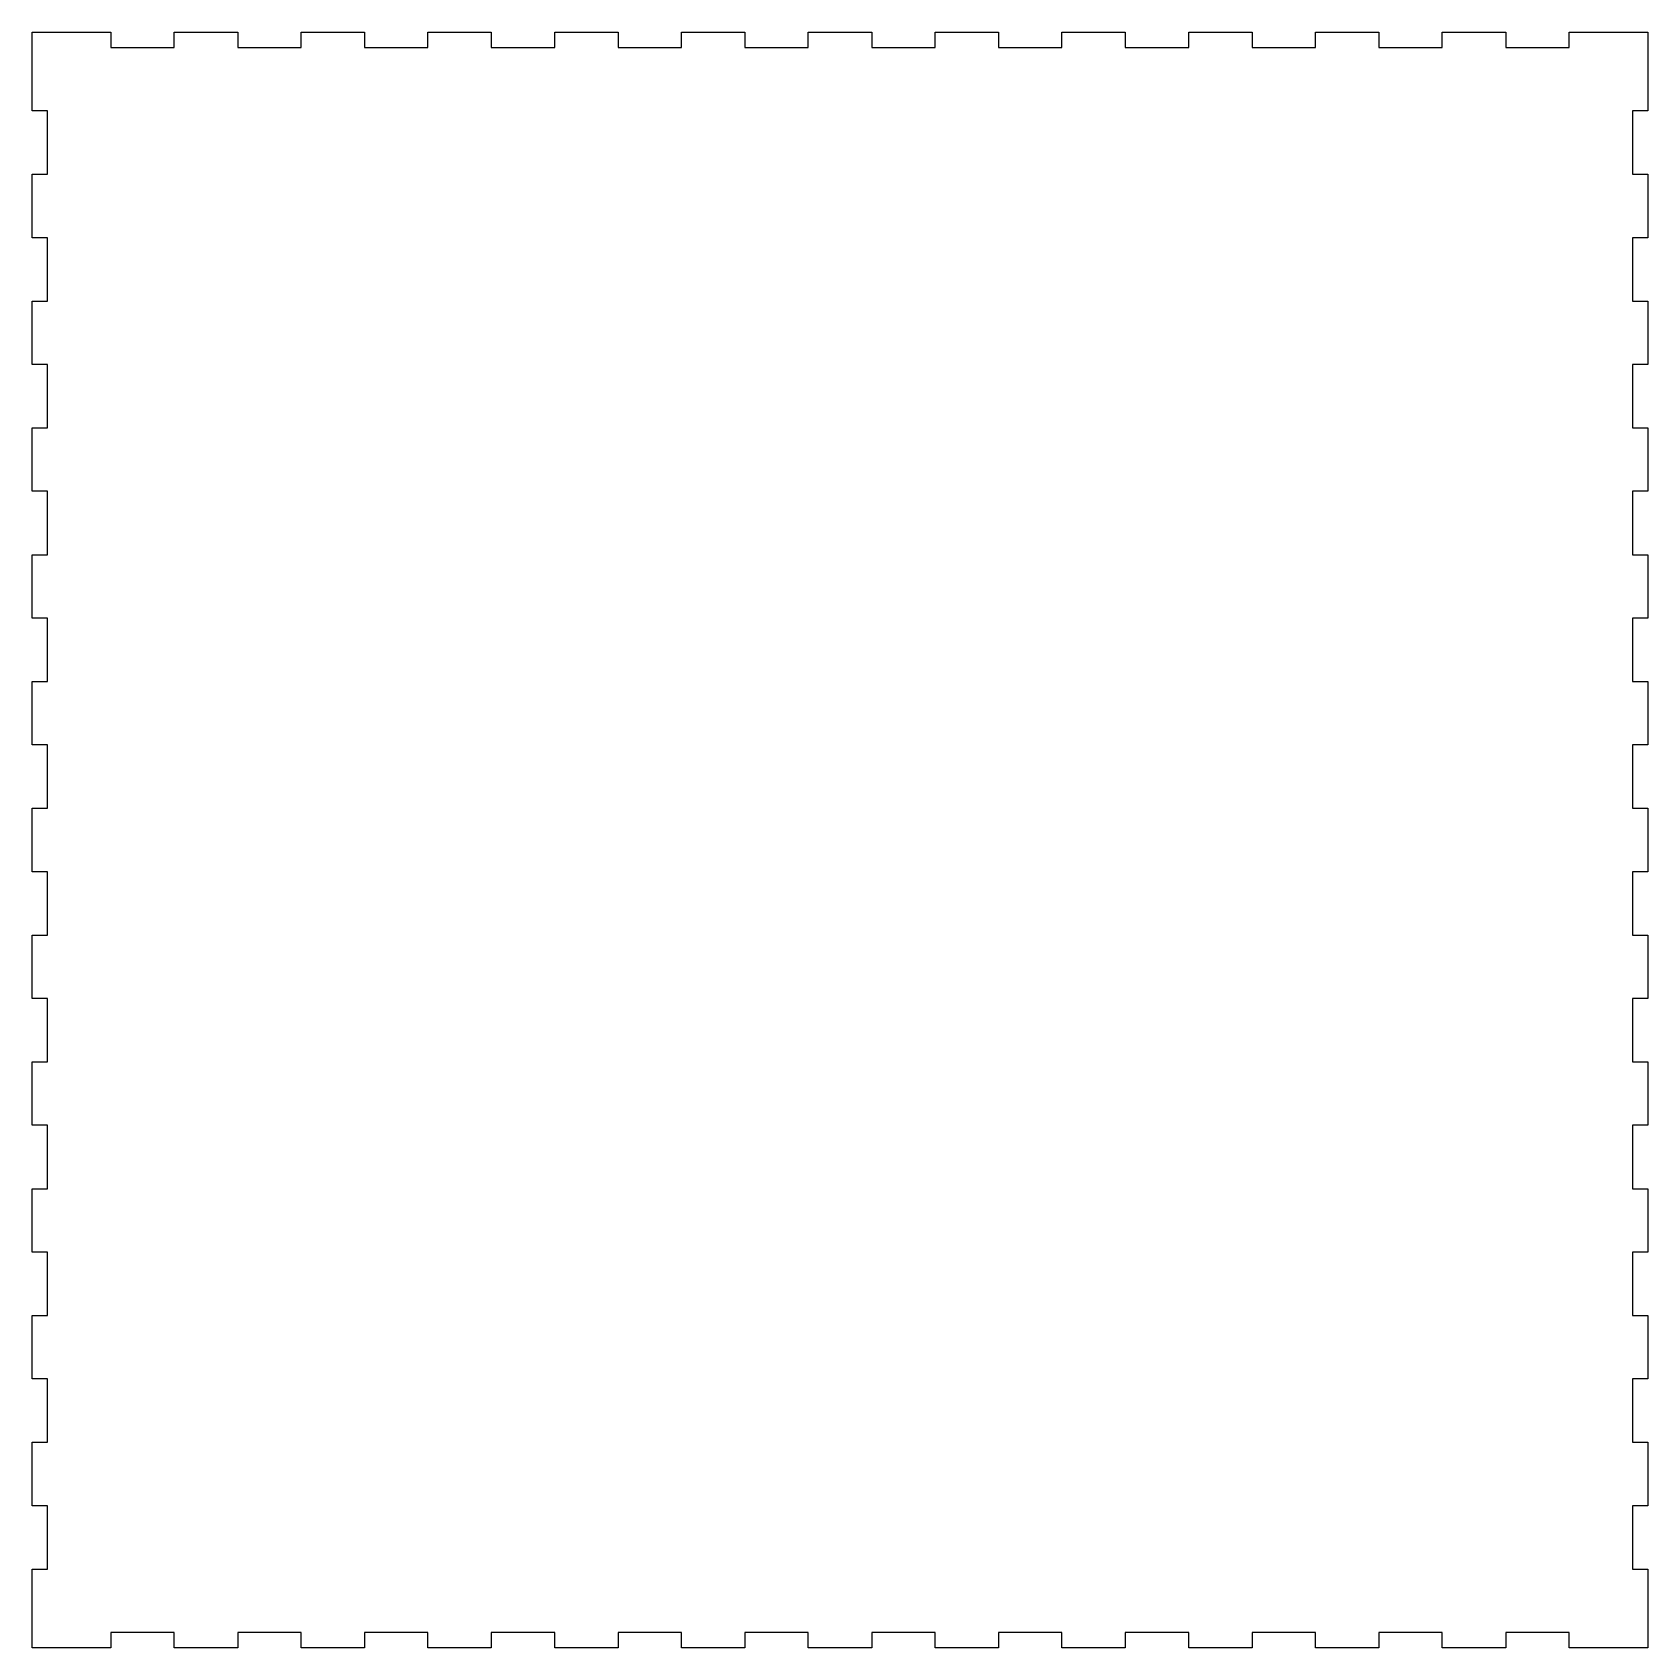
# Model space of a CAD drawing. Extents: x -298 to 298, y 1 to 596.
import ezdxf

# ---------------------------------------------------------------- set-up
doc = ezdxf.new("R2010")
doc.units = 0

msp = doc.modelspace()

# ---------------------------------------------------------------- linework, layer by layer
at = {"layer": '1', "color": 1}
for p, q in [((-297.7, 567.432, 149.35), (-297.7, 596.4, 149.35)), ((-297.7, 596.4, 149.35), (-268.732, 596.4, 149.35)), ((-268.732, 596.4, 149.35), (-268.732, 590.8, 149.35)), ((-245.364, 590.8, 149.35), (-245.364, 596.4, 149.35)), ((-245.364, 596.4, 149.35), (-221.996, 596.4, 149.35)), ((-221.996, 596.4, 149.35), (-221.996, 590.8, 149.35)), ((-198.628, 590.8, 149.35), (-198.628, 596.4, 149.35)), ((-198.628, 596.4, 149.35), (-175.26, 596.4, 149.35)), ((-175.26, 596.4, 149.35), (-175.26, 590.8, 149.35)), ((-151.892, 590.8, 149.35), (-151.892, 596.4, 149.35)), ((-151.892, 596.4, 149.35), (-128.524, 596.4, 149.35)), ((-128.524, 596.4, 149.35), (-128.524, 590.8, 149.35)), ((-105.156, 590.8, 149.35), (-105.156, 596.4, 149.35)), ((-105.156, 596.4, 149.35), (-81.788, 596.4, 149.35)), ((-81.788, 596.4, 149.35), (-81.788, 590.8, 149.35)), ((-58.42, 590.8, 149.35), (-58.42, 596.4, 149.35)), ((-58.42, 596.4, 149.35), (-35.052, 596.4, 149.35)), ((-35.052, 596.4, 149.35), (-35.052, 590.8, 149.35)), ((-11.684, 590.8, 149.35), (-11.684, 596.4, 149.35)), ((-11.684, 596.4, 149.35), (11.684, 596.4, 149.35)), ((11.684, 596.4, 149.35), (11.684, 590.8, 149.35)), ((35.052, 590.8, 149.35), (35.052, 596.4, 149.35)), ((35.052, 596.4, 149.35), (58.42, 596.4, 149.35)), ((58.42, 596.4, 149.35), (58.42, 590.8, 149.35)), ((81.788, 590.8, 149.35), (81.788, 596.4, 149.35)), ((81.788, 596.4, 149.35), (105.156, 596.4, 149.35)), ((105.156, 596.4, 149.35), (105.156, 590.8, 149.35)), ((128.524, 590.8, 149.35), (128.524, 596.4, 149.35)), ((128.524, 596.4, 149.35), (151.892, 596.4, 149.35)), ((151.892, 596.4, 149.35), (151.892, 590.8, 149.35)), ((175.26, 590.8, 149.35), (175.26, 596.4, 149.35)), ((175.26, 596.4, 149.35), (198.628, 596.4, 149.35)), ((198.628, 596.4, 149.35), (198.628, 590.8, 149.35)), ((221.996, 590.8, 149.35), (221.996, 596.4, 149.35)), ((221.996, 596.4, 149.35), (245.364, 596.4, 149.35)), ((245.364, 596.4, 149.35), (245.364, 590.8, 149.35)), ((268.732, 590.8, 149.35), (268.732, 596.4, 149.35)), ((268.732, 596.4, 149.35), (297.7, 596.4, 149.35)), ((297.7, 596.4, 149.35), (297.7, 567.432, 149.35)), ((-268.732, 590.8, 149.35), (-245.364, 590.8, 149.35)), ((-221.996, 590.8, 149.35), (-198.628, 590.8, 149.35)), ((-175.26, 590.8, 149.35), (-151.892, 590.8, 149.35)), ((-128.524, 590.8, 149.35), (-105.156, 590.8, 149.35)), ((-81.788, 590.8, 149.35), (-58.42, 590.8, 149.35)), ((-35.052, 590.8, 149.35), (-11.684, 590.8, 149.35)), ((11.684, 590.8, 149.35), (35.052, 590.8, 149.35)), ((58.42, 590.8, 149.35), (81.788, 590.8, 149.35)), ((105.156, 590.8, 149.35), (128.524, 590.8, 149.35)), ((151.892, 590.8, 149.35), (175.26, 590.8, 149.35)), ((198.628, 590.8, 149.35), (221.996, 590.8, 149.35)), ((245.364, 590.8, 149.35), (268.732, 590.8, 149.35)), ((-292.1, 567.432, 149.35), (-297.7, 567.432, 149.35)), ((-292.1, 544.064, 149.35), (-292.1, 567.432, 149.35)), ((297.7, 567.432, 149.35), (292.1, 567.432, 149.35)), ((292.1, 567.432, 149.35), (292.1, 544.064, 149.35)), ((-297.7, 520.696, 149.35), (-297.7, 544.064, 149.35)), ((-297.7, 544.064, 149.35), (-292.1, 544.064, 149.35)), ((292.1, 544.064, 149.35), (297.7, 544.064, 149.35)), ((297.7, 544.064, 149.35), (297.7, 520.696, 149.35)), ((-292.1, 520.696, 149.35), (-297.7, 520.696, 149.35)), ((-292.1, 497.328, 149.35), (-292.1, 520.696, 149.35)), ((297.7, 520.696, 149.35), (292.1, 520.696, 149.35)), ((292.1, 520.696, 149.35), (292.1, 497.328, 149.35)), ((-297.7, 473.96, 149.35), (-297.7, 497.328, 149.35)), ((-297.7, 497.328, 149.35), (-292.1, 497.328, 149.35)), ((292.1, 497.328, 149.35), (297.7, 497.328, 149.35)), ((297.7, 497.328, 149.35), (297.7, 473.96, 149.35)), ((-292.1, 473.96, 149.35), (-297.7, 473.96, 149.35)), ((-292.1, 450.592, 149.35), (-292.1, 473.96, 149.35)), ((297.7, 473.96, 149.35), (292.1, 473.96, 149.35)), ((292.1, 473.96, 149.35), (292.1, 450.592, 149.35)), ((-297.7, 427.224, 149.35), (-297.7, 450.592, 149.35)), ((-297.7, 450.592, 149.35), (-292.1, 450.592, 149.35)), ((292.1, 450.592, 149.35), (297.7, 450.592, 149.35)), ((297.7, 450.592, 149.35), (297.7, 427.224, 149.35)), ((-292.1, 427.224, 149.35), (-297.7, 427.224, 149.35)), ((-292.1, 403.856, 149.35), (-292.1, 427.224, 149.35)), ((297.7, 427.224, 149.35), (292.1, 427.224, 149.35)), ((292.1, 427.224, 149.35), (292.1, 403.856, 149.35)), ((-297.7, 380.488, 149.35), (-297.7, 403.856, 149.35)), ((-297.7, 403.856, 149.35), (-292.1, 403.856, 149.35)), ((292.1, 403.856, 149.35), (297.7, 403.856, 149.35)), ((297.7, 403.856, 149.35), (297.7, 380.488, 149.35)), ((-292.1, 380.488, 149.35), (-297.7, 380.488, 149.35)), ((-292.1, 357.12, 149.35), (-292.1, 380.488, 149.35)), ((297.7, 380.488, 149.35), (292.1, 380.488, 149.35)), ((292.1, 380.488, 149.35), (292.1, 357.12, 149.35)), ((-297.7, 333.752, 149.35), (-297.7, 357.12, 149.35)), ((-297.7, 357.12, 149.35), (-292.1, 357.12, 149.35)), ((292.1, 357.12, 149.35), (297.7, 357.12, 149.35)), ((297.7, 357.12, 149.35), (297.7, 333.752, 149.35)), ((-292.1, 333.752, 149.35), (-297.7, 333.752, 149.35)), ((-292.1, 310.384, 149.35), (-292.1, 333.752, 149.35)), ((297.7, 333.752, 149.35), (292.1, 333.752, 149.35)), ((292.1, 333.752, 149.35), (292.1, 310.384, 149.35)), ((-297.7, 287.016, 149.35), (-297.7, 310.384, 149.35)), ((-297.7, 310.384, 149.35), (-292.1, 310.384, 149.35)), ((292.1, 310.384, 149.35), (297.7, 310.384, 149.35)), ((297.7, 310.384, 149.35), (297.7, 287.016, 149.35)), ((-292.1, 287.016, 149.35), (-297.7, 287.016, 149.35)), ((-292.1, 263.648, 149.35), (-292.1, 287.016, 149.35)), ((297.7, 287.016, 149.35), (292.1, 287.016, 149.35)), ((292.1, 287.016, 149.35), (292.1, 263.648, 149.35)), ((-297.7, 240.28, 149.35), (-297.7, 263.648, 149.35)), ((-297.7, 263.648, 149.35), (-292.1, 263.648, 149.35)), ((292.1, 263.648, 149.35), (297.7, 263.648, 149.35)), ((297.7, 263.648, 149.35), (297.7, 240.28, 149.35)), ((-292.1, 240.28, 149.35), (-297.7, 240.28, 149.35)), ((-292.1, 216.912, 149.35), (-292.1, 240.28, 149.35)), ((297.7, 240.28, 149.35), (292.1, 240.28, 149.35)), ((292.1, 240.28, 149.35), (292.1, 216.912, 149.35)), ((-297.7, 193.544, 149.35), (-297.7, 216.912, 149.35)), ((-297.7, 216.912, 149.35), (-292.1, 216.912, 149.35)), ((292.1, 216.912, 149.35), (297.7, 216.912, 149.35)), ((297.7, 216.912, 149.35), (297.7, 193.544, 149.35)), ((-292.1, 193.544, 149.35), (-297.7, 193.544, 149.35)), ((-292.1, 170.176, 149.35), (-292.1, 193.544, 149.35)), ((297.7, 193.544, 149.35), (292.1, 193.544, 149.35)), ((292.1, 193.544, 149.35), (292.1, 170.176, 149.35)), ((-297.7, 146.808, 149.35), (-297.7, 170.176, 149.35)), ((-297.7, 170.176, 149.35), (-292.1, 170.176, 149.35)), ((292.1, 170.176, 149.35), (297.7, 170.176, 149.35)), ((297.7, 170.176, 149.35), (297.7, 146.808, 149.35)), ((-292.1, 146.808, 149.35), (-297.7, 146.808, 149.35)), ((-292.1, 123.44, 149.35), (-292.1, 146.808, 149.35)), ((297.7, 146.808, 149.35), (292.1, 146.808, 149.35)), ((292.1, 146.808, 149.35), (292.1, 123.44, 149.35)), ((-297.7, 100.072, 149.35), (-297.7, 123.44, 149.35)), ((-297.7, 123.44, 149.35), (-292.1, 123.44, 149.35)), ((292.1, 123.44, 149.35), (297.7, 123.44, 149.35)), ((297.7, 123.44, 149.35), (297.7, 100.072, 149.35)), ((-292.1, 100.072, 149.35), (-297.7, 100.072, 149.35)), ((-292.1, 76.704, 149.35), (-292.1, 100.072, 149.35)), ((297.7, 100.072, 149.35), (292.1, 100.072, 149.35)), ((292.1, 100.072, 149.35), (292.1, 76.704, 149.35)), ((-297.7, 53.336, 149.35), (-297.7, 76.704, 149.35)), ((-297.7, 76.704, 149.35), (-292.1, 76.704, 149.35)), ((292.1, 76.704, 149.35), (297.7, 76.704, 149.35)), ((297.7, 76.704, 149.35), (297.7, 53.336, 149.35)), ((-292.1, 53.336, 149.35), (-297.7, 53.336, 149.35)), ((-292.1, 29.968, 149.35), (-292.1, 53.336, 149.35)), ((297.7, 53.336, 149.35), (292.1, 53.336, 149.35)), ((292.1, 53.336, 149.35), (292.1, 29.968, 149.35)), ((-297.7, 1, 149.35), (-297.7, 29.968, 149.35)), ((-297.7, 29.968, 149.35), (-292.1, 29.968, 149.35)), ((292.1, 29.968, 149.35), (297.7, 29.968, 149.35)), ((297.7, 29.968, 149.35), (297.7, 1, 149.35)), ((-245.364, 6.6, 149.35), (-268.732, 6.6, 149.35)), ((-268.732, 6.6, 149.35), (-268.732, 1, 149.35)), ((-245.364, 1, 149.35), (-245.364, 6.6, 149.35)), ((-198.628, 6.6, 149.35), (-221.996, 6.6, 149.35)), ((-221.996, 6.6, 149.35), (-221.996, 1, 149.35)), ((-198.628, 1, 149.35), (-198.628, 6.6, 149.35)), ((-151.892, 6.6, 149.35), (-175.26, 6.6, 149.35)), ((-175.26, 6.6, 149.35), (-175.26, 1, 149.35)), ((-151.892, 1, 149.35), (-151.892, 6.6, 149.35)), ((-105.156, 6.6, 149.35), (-128.524, 6.6, 149.35)), ((-128.524, 6.6, 149.35), (-128.524, 1, 149.35)), ((-105.156, 1, 149.35), (-105.156, 6.6, 149.35)), ((-58.42, 6.6, 149.35), (-81.788, 6.6, 149.35)), ((-81.788, 6.6, 149.35), (-81.788, 1, 149.35)), ((-58.42, 1, 149.35), (-58.42, 6.6, 149.35)), ((-11.684, 6.6, 149.35), (-35.052, 6.6, 149.35)), ((-35.052, 6.6, 149.35), (-35.052, 1, 149.35)), ((-11.684, 1, 149.35), (-11.684, 6.6, 149.35)), ((35.052, 6.6, 149.35), (11.684, 6.6, 149.35)), ((11.684, 6.6, 149.35), (11.684, 1, 149.35)), ((35.052, 1, 149.35), (35.052, 6.6, 149.35)), ((81.788, 6.6, 149.35), (58.42, 6.6, 149.35)), ((58.42, 6.6, 149.35), (58.42, 1, 149.35)), ((81.788, 1, 149.35), (81.788, 6.6, 149.35)), ((128.524, 6.6, 149.35), (105.156, 6.6, 149.35)), ((105.156, 6.6, 149.35), (105.156, 1, 149.35)), ((128.524, 1, 149.35), (128.524, 6.6, 149.35)), ((175.26, 6.6, 149.35), (151.892, 6.6, 149.35)), ((151.892, 6.6, 149.35), (151.892, 1, 149.35)), ((175.26, 1, 149.35), (175.26, 6.6, 149.35)), ((221.996, 6.6, 149.35), (198.628, 6.6, 149.35)), ((198.628, 6.6, 149.35), (198.628, 1, 149.35)), ((221.996, 1, 149.35), (221.996, 6.6, 149.35)), ((268.732, 6.6, 149.35), (245.364, 6.6, 149.35)), ((245.364, 6.6, 149.35), (245.364, 1, 149.35)), ((268.732, 1, 149.35), (268.732, 6.6, 149.35)), ((-268.732, 1, 149.35), (-297.7, 1, 149.35)), ((-221.996, 1, 149.35), (-245.364, 1, 149.35)), ((-175.26, 1, 149.35), (-198.628, 1, 149.35)), ((-128.524, 1, 149.35), (-151.892, 1, 149.35)), ((-81.788, 1, 149.35), (-105.156, 1, 149.35)), ((-35.052, 1, 149.35), (-58.42, 1, 149.35)), ((11.684, 1, 149.35), (-11.684, 1, 149.35)), ((58.42, 1, 149.35), (35.052, 1, 149.35)), ((105.156, 1, 149.35), (81.788, 1, 149.35)), ((151.892, 1, 149.35), (128.524, 1, 149.35)), ((198.628, 1, 149.35), (175.26, 1, 149.35)), ((245.364, 1, 149.35), (221.996, 1, 149.35)), ((297.7, 1, 149.35), (268.732, 1, 149.35))]:
    msp.add_line(p, q, dxfattribs=at)
at = {"layer": '1', "color": 3}
for p, q in [((-81.788, 596.4, 164.35), (-81.788, 596.4, 164.35)), ((-81.788, 596.4, 164.35), (-81.788, 596.4, 149.35)), ((-81.788, 596.4, 149.35), (-81.788, 596.4, 164.35))]:
    msp.add_line(p, q, dxfattribs=at)
at = {"layer": '1', "color": 2}
msp.add_line((-81.788, 596.4, 149.35), (-81.788, 596.4, 149.35), dxfattribs=at)
msp.add_line((-81.788, 596.4, 149.35), (-81.788, 596.4, 149.35), dxfattribs=at)

doc.saveas('drawing.dxf')
